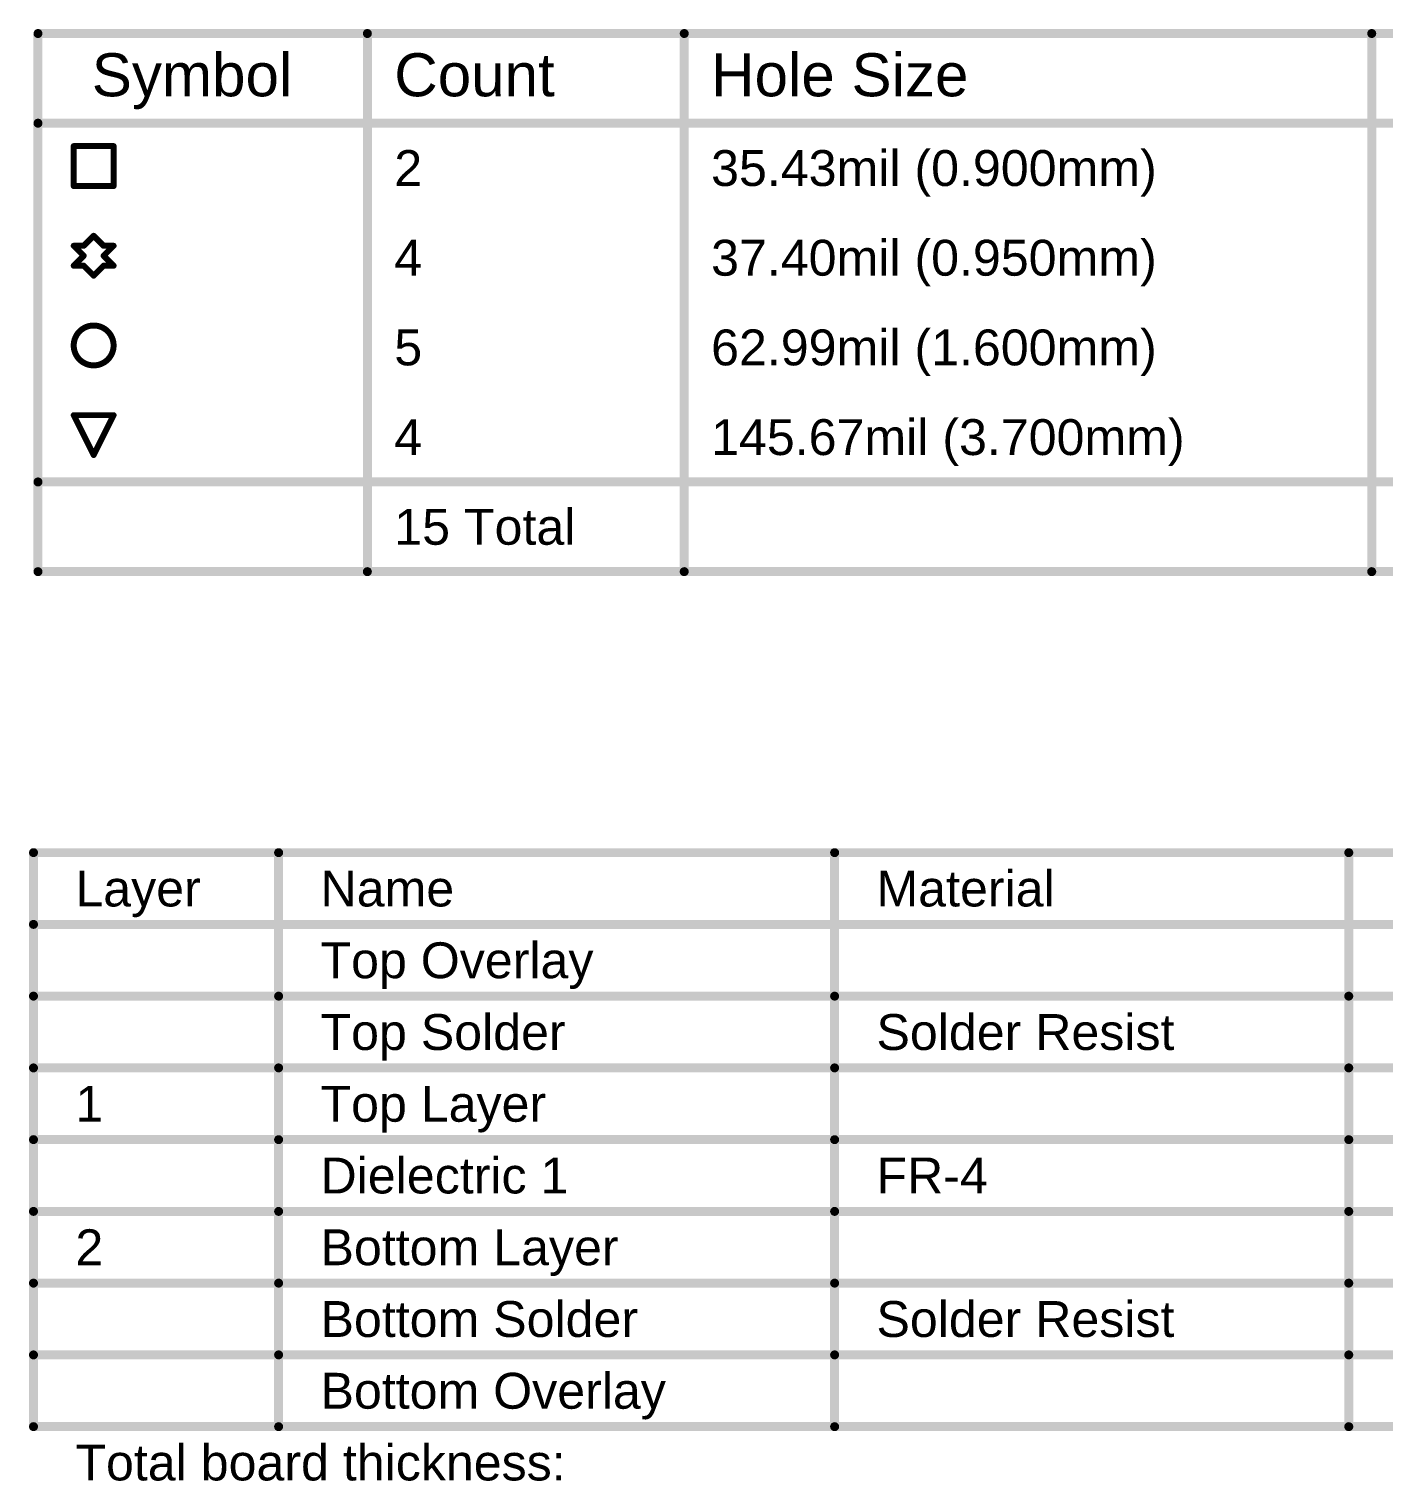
# Model space of a CAD drawing. Header units: inches. Extents: x -1 to 214, y -2 to 213.
# Drawn here: x 3.678 to 5.943, y -1.118 to 1.31 of the extents above; entities that cross this region are included whole.
import ezdxf

# ---------------------------------------------------------------- set-up
doc = ezdxf.new("R2010")
doc.units = ezdxf.units.IN
doc.header["$MEASUREMENT"] = 0
doc.layers.add('Drill Drawing', color=1, linetype='Continuous')
doc.layers.add('Fabrication', color=76, linetype='Continuous')
doc.styles.add('Arial', font='', dxfattribs={"height": 0.2})
doc.styles.get('Arial').set_extended_font_data('Arial')

msp = doc.modelspace()

# ---------------------------------------------------------------- linework, layer by layer
at = {"layer": 'Drill Drawing'}
for points in [[(3.6925, 1.3025, 0.015, 0.015, 0), (10.6926, 1.3025, 0.015, 0.015, 0)], [(3.6925, 0.4025, 0.015, 0.015, 0), (3.6925, 1.3025, 0.015, 0.015, 0)], [(4.2434, 0.4025, 0.015, 0.015, 0), (4.2434, 1.3025, 0.015, 0.015, 0)], [(4.7732, 0.4025, 0.015, 0.015, 0), (4.7732, 1.3025, 0.015, 0.015, 0)], [(5.9229, 0.4025, 0.015, 0.015, 0), (5.9229, 1.3025, 0.015, 0.015, 0)], [(3.6925, 1.1525, 0.015, 0.015, 0), (10.6926, 1.1525, 0.015, 0.015, 0)], [(3.7523, 1.1142, 0.01, 0.01, 0), (3.819, 1.1142, 0.01, 0.01, 0)], [(3.7523, 1.0475, 0.01, 0.01, 0), (3.7523, 1.1142, 0.01, 0.01, 0)], [(3.819, 1.0475, 0.01, 0.01, 0), (3.819, 1.1142, 0.01, 0.01, 0)], [(3.7523, 1.0475, 0.01, 0.01, 0), (3.819, 1.0475, 0.01, 0.01, 0)], [(3.7523, 0.9475, 0.01, 0.01, 0), (3.769, 0.9308, 0.01, 0.01, 0)], [(3.7523, 0.9475, 0.01, 0.01, 0), (3.769, 0.9475, 0.01, 0.01, 0)], [(3.769, 0.9475, 0.01, 0.01, 0), (3.7856, 0.9642, 0.01, 0.01, 0)], [(3.7856, 0.9642, 0.01, 0.01, 0), (3.8023, 0.9475, 0.01, 0.01, 0)], [(3.8023, 0.9475, 0.01, 0.01, 0), (3.819, 0.9475, 0.01, 0.01, 0)], [(3.8023, 0.9308, 0.01, 0.01, 0), (3.819, 0.9475, 0.01, 0.01, 0)], [(3.7523, 0.9142, 0.01, 0.01, 0), (3.769, 0.9308, 0.01, 0.01, 0)], [(3.8023, 0.9308, 0.01, 0.01, 0), (3.819, 0.9142, 0.01, 0.01, 0)], [(3.7523, 0.9142, 0.01, 0.01, 0), (3.769, 0.9142, 0.01, 0.01, 0)], [(3.769, 0.9142, 0.01, 0.01, 0), (3.7856, 0.8975, 0.01, 0.01, 0)], [(3.7856, 0.8975, 0.01, 0.01, 0), (3.8023, 0.9142, 0.01, 0.01, 0)], [(3.8023, 0.9142, 0.01, 0.01, 0), (3.819, 0.9142, 0.01, 0.01, 0)], [(3.7523, 0.6642, 0.01, 0.01, 0), (3.819, 0.6642, 0.01, 0.01, 0)], [(3.7523, 0.6642, 0.01, 0.01, 0), (3.7856, 0.5975, 0.01, 0.01, 0)], [(3.7856, 0.5975, 0.01, 0.01, 0), (3.819, 0.6642, 0.01, 0.01, 0)], [(3.6925, 0.5525, 0.015, 0.015, 0), (10.6926, 0.5525, 0.015, 0.015, 0)], [(3.6925, 0.4025, 0.015, 0.015, 0), (10.6926, 0.4025, 0.015, 0.015, 0)]]:
    msp.add_lwpolyline(points, format="xyseb", dxfattribs=at)
for points in [[(3.6888, 1.3025, 0.0075, 0.0075, 1), (3.6963, 1.3025, 0.0075, 0.0075, 1)], [(3.6888, 1.3025, 0.0075, 0.0075, 1), (3.6963, 1.3025, 0.0075, 0.0075, 1)], [(4.2396, 1.3025, 0.0075, 0.0075, 1), (4.2471, 1.3025, 0.0075, 0.0075, 1)], [(4.7695, 1.3025, 0.0075, 0.0075, 1), (4.777, 1.3025, 0.0075, 0.0075, 1)], [(5.9192, 1.3025, 0.0075, 0.0075, 1), (5.9267, 1.3025, 0.0075, 0.0075, 1)], [(3.6888, 1.1525, 0.0075, 0.0075, 1), (3.6963, 1.1525, 0.0075, 0.0075, 1)], [(3.7498, 1.1142, 0.005, 0.005, 1), (3.7548, 1.1142, 0.005, 0.005, 1)], [(3.7498, 1.1142, 0.005, 0.005, 1), (3.7548, 1.1142, 0.005, 0.005, 1)], [(3.8165, 1.1142, 0.005, 0.005, 1), (3.8215, 1.1142, 0.005, 0.005, 1)], [(3.8165, 1.1142, 0.005, 0.005, 1), (3.8215, 1.1142, 0.005, 0.005, 1)], [(3.7498, 1.0475, 0.005, 0.005, 1), (3.7548, 1.0475, 0.005, 0.005, 1)], [(3.7498, 1.0475, 0.005, 0.005, 1), (3.7548, 1.0475, 0.005, 0.005, 1)], [(3.8165, 1.0475, 0.005, 0.005, 1), (3.8215, 1.0475, 0.005, 0.005, 1)], [(3.8165, 1.0475, 0.005, 0.005, 1), (3.8215, 1.0475, 0.005, 0.005, 1)], [(3.7498, 0.9475, 0.005, 0.005, 1), (3.7548, 0.9475, 0.005, 0.005, 1)], [(3.7498, 0.9475, 0.005, 0.005, 1), (3.7548, 0.9475, 0.005, 0.005, 1)], [(3.7665, 0.9475, 0.005, 0.005, 1), (3.7715, 0.9475, 0.005, 0.005, 1)], [(3.7665, 0.9475, 0.005, 0.005, 1), (3.7715, 0.9475, 0.005, 0.005, 1)], [(3.7831, 0.9642, 0.005, 0.005, 1), (3.7881, 0.9642, 0.005, 0.005, 1)], [(3.7831, 0.9642, 0.005, 0.005, 1), (3.7881, 0.9642, 0.005, 0.005, 1)], [(3.7998, 0.9475, 0.005, 0.005, 1), (3.8048, 0.9475, 0.005, 0.005, 1)], [(3.7998, 0.9475, 0.005, 0.005, 1), (3.8048, 0.9475, 0.005, 0.005, 1)], [(3.8165, 0.9475, 0.005, 0.005, 1), (3.8215, 0.9475, 0.005, 0.005, 1)], [(3.8165, 0.9475, 0.005, 0.005, 1), (3.8215, 0.9475, 0.005, 0.005, 1)], [(3.7665, 0.9308, 0.005, 0.005, 1), (3.7715, 0.9308, 0.005, 0.005, 1)], [(3.7665, 0.9308, 0.005, 0.005, 1), (3.7715, 0.9308, 0.005, 0.005, 1)], [(3.7998, 0.9308, 0.005, 0.005, 1), (3.8048, 0.9308, 0.005, 0.005, 1)], [(3.7998, 0.9308, 0.005, 0.005, 1), (3.8048, 0.9308, 0.005, 0.005, 1)], [(3.7498, 0.9142, 0.005, 0.005, 1), (3.7548, 0.9142, 0.005, 0.005, 1)], [(3.7498, 0.9142, 0.005, 0.005, 1), (3.7548, 0.9142, 0.005, 0.005, 1)], [(3.7665, 0.9142, 0.005, 0.005, 1), (3.7715, 0.9142, 0.005, 0.005, 1)], [(3.7665, 0.9142, 0.005, 0.005, 1), (3.7715, 0.9142, 0.005, 0.005, 1)], [(3.7831, 0.8975, 0.005, 0.005, 1), (3.7881, 0.8975, 0.005, 0.005, 1)], [(3.7831, 0.8975, 0.005, 0.005, 1), (3.7881, 0.8975, 0.005, 0.005, 1)], [(3.7998, 0.9142, 0.005, 0.005, 1), (3.8048, 0.9142, 0.005, 0.005, 1)], [(3.7998, 0.9142, 0.005, 0.005, 1), (3.8048, 0.9142, 0.005, 0.005, 1)], [(3.8165, 0.9142, 0.005, 0.005, 1), (3.8215, 0.9142, 0.005, 0.005, 1)], [(3.8165, 0.9142, 0.005, 0.005, 1), (3.8215, 0.9142, 0.005, 0.005, 1)], [(3.819, 0.7808, 0.01, 0.01, 1), (3.7523, 0.7808, 0.01, 0.01, 1)], [(3.7498, 0.7808, 0.005, 0.005, 1), (3.7548, 0.7808, 0.005, 0.005, 1)], [(3.8165, 0.7808, 0.005, 0.005, 1), (3.8215, 0.7808, 0.005, 0.005, 1)], [(3.7498, 0.6642, 0.005, 0.005, 1), (3.7548, 0.6642, 0.005, 0.005, 1)], [(3.7498, 0.6642, 0.005, 0.005, 1), (3.7548, 0.6642, 0.005, 0.005, 1)], [(3.8165, 0.6642, 0.005, 0.005, 1), (3.8215, 0.6642, 0.005, 0.005, 1)], [(3.8165, 0.6642, 0.005, 0.005, 1), (3.8215, 0.6642, 0.005, 0.005, 1)], [(3.7831, 0.5975, 0.005, 0.005, 1), (3.7881, 0.5975, 0.005, 0.005, 1)], [(3.7831, 0.5975, 0.005, 0.005, 1), (3.7881, 0.5975, 0.005, 0.005, 1)], [(3.6888, 0.5525, 0.0075, 0.0075, 1), (3.6963, 0.5525, 0.0075, 0.0075, 1)], [(3.6888, 0.4025, 0.0075, 0.0075, 1), (3.6963, 0.4025, 0.0075, 0.0075, 1)], [(3.6888, 0.4025, 0.0075, 0.0075, 1), (3.6963, 0.4025, 0.0075, 0.0075, 1)], [(4.2396, 0.4025, 0.0075, 0.0075, 1), (4.2471, 0.4025, 0.0075, 0.0075, 1)], [(4.7695, 0.4025, 0.0075, 0.0075, 1), (4.777, 0.4025, 0.0075, 0.0075, 1)], [(5.9192, 0.4025, 0.0075, 0.0075, 1), (5.9267, 0.4025, 0.0075, 0.0075, 1)]]:
    msp.add_lwpolyline(points, format="xyseb", close=True, dxfattribs=at)
at = {"layer": 'Fabrication'}
for points in [[(3.6851, -1.0275, 0.015, 0.015, 0), (3.6851, -0.0675, 0.015, 0.015, 0)], [(3.6851, -0.0675, 0.015, 0.015, 0), (8.2239, -0.0675, 0.015, 0.015, 0)], [(4.095, -1.0275, 0.015, 0.015, 0), (4.095, -0.0675, 0.015, 0.015, 0)], [(5.0247, -1.0275, 0.015, 0.015, 0), (5.0247, -0.0675, 0.015, 0.015, 0)], [(5.8845, -1.0275, 0.015, 0.015, 0), (5.8845, -0.0675, 0.015, 0.015, 0)], [(3.6851, -0.1875, 0.015, 0.015, 0), (8.2239, -0.1875, 0.015, 0.015, 0)], [(3.6851, -0.3075, 0.015, 0.015, 0), (4.095, -0.3075, 0.015, 0.015, 0)], [(4.095, -0.3075, 0.015, 0.015, 0), (5.0247, -0.3075, 0.015, 0.015, 0)], [(5.0247, -0.3075, 0.015, 0.015, 0), (5.8845, -0.3075, 0.015, 0.015, 0)], [(5.8845, -0.3075, 0.015, 0.015, 0), (6.5343, -0.3075, 0.015, 0.015, 0)], [(3.6851, -0.4275, 0.015, 0.015, 0), (4.095, -0.4275, 0.015, 0.015, 0)], [(4.095, -0.4275, 0.015, 0.015, 0), (5.0247, -0.4275, 0.015, 0.015, 0)], [(5.0247, -0.4275, 0.015, 0.015, 0), (5.8845, -0.4275, 0.015, 0.015, 0)], [(5.8845, -0.4275, 0.015, 0.015, 0), (6.5343, -0.4275, 0.015, 0.015, 0)], [(3.6851, -0.5475, 0.015, 0.015, 0), (4.095, -0.5475, 0.015, 0.015, 0)], [(4.095, -0.5475, 0.015, 0.015, 0), (5.0247, -0.5475, 0.015, 0.015, 0)], [(5.0247, -0.5475, 0.015, 0.015, 0), (5.8845, -0.5475, 0.015, 0.015, 0)], [(5.8845, -0.5475, 0.015, 0.015, 0), (6.5343, -0.5475, 0.015, 0.015, 0)], [(3.6851, -0.6675, 0.015, 0.015, 0), (4.095, -0.6675, 0.015, 0.015, 0)], [(4.095, -0.6675, 0.015, 0.015, 0), (5.0247, -0.6675, 0.015, 0.015, 0)], [(5.0247, -0.6675, 0.015, 0.015, 0), (5.8845, -0.6675, 0.015, 0.015, 0)], [(5.8845, -0.6675, 0.015, 0.015, 0), (6.5343, -0.6675, 0.015, 0.015, 0)], [(3.6851, -0.7875, 0.015, 0.015, 0), (4.095, -0.7875, 0.015, 0.015, 0)], [(4.095, -0.7875, 0.015, 0.015, 0), (5.0247, -0.7875, 0.015, 0.015, 0)], [(5.0247, -0.7875, 0.015, 0.015, 0), (5.8845, -0.7875, 0.015, 0.015, 0)], [(5.8845, -0.7875, 0.015, 0.015, 0), (6.5343, -0.7875, 0.015, 0.015, 0)], [(3.6851, -0.9075, 0.015, 0.015, 0), (4.095, -0.9075, 0.015, 0.015, 0)], [(4.095, -0.9075, 0.015, 0.015, 0), (5.0247, -0.9075, 0.015, 0.015, 0)], [(5.0247, -0.9075, 0.015, 0.015, 0), (5.8845, -0.9075, 0.015, 0.015, 0)], [(5.8845, -0.9075, 0.015, 0.015, 0), (6.5343, -0.9075, 0.015, 0.015, 0)], [(3.6851, -1.0275, 0.015, 0.015, 0), (4.095, -1.0275, 0.015, 0.015, 0)], [(4.095, -1.0275, 0.015, 0.015, 0), (5.0247, -1.0275, 0.015, 0.015, 0)], [(5.0247, -1.0275, 0.015, 0.015, 0), (5.8845, -1.0275, 0.015, 0.015, 0)], [(5.8845, -1.0275, 0.015, 0.015, 0), (6.5343, -1.0275, 0.015, 0.015, 0)]]:
    msp.add_lwpolyline(points, format="xyseb", dxfattribs=at)
for points in [[(3.6813, -0.0675, 0.0075, 0.0075, 1), (3.6888, -0.0675, 0.0075, 0.0075, 1)], [(3.6813, -0.0675, 0.0075, 0.0075, 1), (3.6888, -0.0675, 0.0075, 0.0075, 1)], [(4.0912, -0.0675, 0.0075, 0.0075, 1), (4.0987, -0.0675, 0.0075, 0.0075, 1)], [(5.021, -0.0675, 0.0075, 0.0075, 1), (5.0285, -0.0675, 0.0075, 0.0075, 1)], [(5.8808, -0.0675, 0.0075, 0.0075, 1), (5.8883, -0.0675, 0.0075, 0.0075, 1)], [(3.6813, -0.1875, 0.0075, 0.0075, 1), (3.6888, -0.1875, 0.0075, 0.0075, 1)], [(3.6813, -0.3075, 0.0075, 0.0075, 1), (3.6888, -0.3075, 0.0075, 0.0075, 1)], [(4.0912, -0.3075, 0.0075, 0.0075, 1), (4.0987, -0.3075, 0.0075, 0.0075, 1)], [(4.0912, -0.3075, 0.0075, 0.0075, 1), (4.0987, -0.3075, 0.0075, 0.0075, 1)], [(5.021, -0.3075, 0.0075, 0.0075, 1), (5.0285, -0.3075, 0.0075, 0.0075, 1)], [(5.021, -0.3075, 0.0075, 0.0075, 1), (5.0285, -0.3075, 0.0075, 0.0075, 1)], [(5.8808, -0.3075, 0.0075, 0.0075, 1), (5.8883, -0.3075, 0.0075, 0.0075, 1)], [(5.8808, -0.3075, 0.0075, 0.0075, 1), (5.8883, -0.3075, 0.0075, 0.0075, 1)], [(3.6813, -0.4275, 0.0075, 0.0075, 1), (3.6888, -0.4275, 0.0075, 0.0075, 1)], [(4.0912, -0.4275, 0.0075, 0.0075, 1), (4.0987, -0.4275, 0.0075, 0.0075, 1)], [(4.0912, -0.4275, 0.0075, 0.0075, 1), (4.0987, -0.4275, 0.0075, 0.0075, 1)], [(5.021, -0.4275, 0.0075, 0.0075, 1), (5.0285, -0.4275, 0.0075, 0.0075, 1)], [(5.021, -0.4275, 0.0075, 0.0075, 1), (5.0285, -0.4275, 0.0075, 0.0075, 1)], [(5.8808, -0.4275, 0.0075, 0.0075, 1), (5.8883, -0.4275, 0.0075, 0.0075, 1)], [(5.8808, -0.4275, 0.0075, 0.0075, 1), (5.8883, -0.4275, 0.0075, 0.0075, 1)], [(3.6813, -0.5475, 0.0075, 0.0075, 1), (3.6888, -0.5475, 0.0075, 0.0075, 1)], [(4.0912, -0.5475, 0.0075, 0.0075, 1), (4.0987, -0.5475, 0.0075, 0.0075, 1)], [(4.0912, -0.5475, 0.0075, 0.0075, 1), (4.0987, -0.5475, 0.0075, 0.0075, 1)], [(5.021, -0.5475, 0.0075, 0.0075, 1), (5.0285, -0.5475, 0.0075, 0.0075, 1)], [(5.021, -0.5475, 0.0075, 0.0075, 1), (5.0285, -0.5475, 0.0075, 0.0075, 1)], [(5.8808, -0.5475, 0.0075, 0.0075, 1), (5.8883, -0.5475, 0.0075, 0.0075, 1)], [(5.8808, -0.5475, 0.0075, 0.0075, 1), (5.8883, -0.5475, 0.0075, 0.0075, 1)], [(3.6813, -0.6675, 0.0075, 0.0075, 1), (3.6888, -0.6675, 0.0075, 0.0075, 1)], [(4.0912, -0.6675, 0.0075, 0.0075, 1), (4.0987, -0.6675, 0.0075, 0.0075, 1)], [(4.0912, -0.6675, 0.0075, 0.0075, 1), (4.0987, -0.6675, 0.0075, 0.0075, 1)], [(5.021, -0.6675, 0.0075, 0.0075, 1), (5.0285, -0.6675, 0.0075, 0.0075, 1)], [(5.021, -0.6675, 0.0075, 0.0075, 1), (5.0285, -0.6675, 0.0075, 0.0075, 1)], [(5.8808, -0.6675, 0.0075, 0.0075, 1), (5.8883, -0.6675, 0.0075, 0.0075, 1)], [(5.8808, -0.6675, 0.0075, 0.0075, 1), (5.8883, -0.6675, 0.0075, 0.0075, 1)], [(3.6813, -0.7875, 0.0075, 0.0075, 1), (3.6888, -0.7875, 0.0075, 0.0075, 1)], [(4.0912, -0.7875, 0.0075, 0.0075, 1), (4.0987, -0.7875, 0.0075, 0.0075, 1)], [(4.0912, -0.7875, 0.0075, 0.0075, 1), (4.0987, -0.7875, 0.0075, 0.0075, 1)], [(5.021, -0.7875, 0.0075, 0.0075, 1), (5.0285, -0.7875, 0.0075, 0.0075, 1)], [(5.021, -0.7875, 0.0075, 0.0075, 1), (5.0285, -0.7875, 0.0075, 0.0075, 1)], [(5.8808, -0.7875, 0.0075, 0.0075, 1), (5.8883, -0.7875, 0.0075, 0.0075, 1)], [(5.8808, -0.7875, 0.0075, 0.0075, 1), (5.8883, -0.7875, 0.0075, 0.0075, 1)], [(3.6813, -0.9075, 0.0075, 0.0075, 1), (3.6888, -0.9075, 0.0075, 0.0075, 1)], [(4.0912, -0.9075, 0.0075, 0.0075, 1), (4.0987, -0.9075, 0.0075, 0.0075, 1)], [(4.0912, -0.9075, 0.0075, 0.0075, 1), (4.0987, -0.9075, 0.0075, 0.0075, 1)], [(5.021, -0.9075, 0.0075, 0.0075, 1), (5.0285, -0.9075, 0.0075, 0.0075, 1)], [(5.021, -0.9075, 0.0075, 0.0075, 1), (5.0285, -0.9075, 0.0075, 0.0075, 1)], [(5.8808, -0.9075, 0.0075, 0.0075, 1), (5.8883, -0.9075, 0.0075, 0.0075, 1)], [(5.8808, -0.9075, 0.0075, 0.0075, 1), (5.8883, -0.9075, 0.0075, 0.0075, 1)], [(3.6813, -1.0275, 0.0075, 0.0075, 1), (3.6888, -1.0275, 0.0075, 0.0075, 1)], [(3.6813, -1.0275, 0.0075, 0.0075, 1), (3.6888, -1.0275, 0.0075, 0.0075, 1)], [(4.0912, -1.0275, 0.0075, 0.0075, 1), (4.0987, -1.0275, 0.0075, 0.0075, 1)], [(4.0912, -1.0275, 0.0075, 0.0075, 1), (4.0987, -1.0275, 0.0075, 0.0075, 1)], [(4.0912, -1.0275, 0.0075, 0.0075, 1), (4.0987, -1.0275, 0.0075, 0.0075, 1)], [(5.021, -1.0275, 0.0075, 0.0075, 1), (5.0285, -1.0275, 0.0075, 0.0075, 1)], [(5.021, -1.0275, 0.0075, 0.0075, 1), (5.0285, -1.0275, 0.0075, 0.0075, 1)], [(5.021, -1.0275, 0.0075, 0.0075, 1), (5.0285, -1.0275, 0.0075, 0.0075, 1)], [(5.8808, -1.0275, 0.0075, 0.0075, 1), (5.8883, -1.0275, 0.0075, 0.0075, 1)], [(5.8808, -1.0275, 0.0075, 0.0075, 1), (5.8883, -1.0275, 0.0075, 0.0075, 1)], [(5.8808, -1.0275, 0.0075, 0.0075, 1), (5.8883, -1.0275, 0.0075, 0.0075, 1)]]:
    msp.add_lwpolyline(points, format="xyseb", close=True, dxfattribs=at)

# ---------------------------------------------------------------- texts
at = {"layer": 'Drill Drawing', "style": 'Arial'}
for s, height, p in [('Symbol', 0.072, (3.7825, 1.1975)), ('Count', 0.072, (4.2884, 1.1975)), ('Hole Size', 0.072, (4.8182, 1.1975)), ('2', 0.06, (4.2884, 1.0475)), ('35.43mil (0.900mm)', 0.06, (4.8182, 1.0475)), ('4', 0.06, (4.2884, 0.8975)), ('37.40mil (0.950mm)', 0.06, (4.8182, 0.8975)), ('5', 0.06, (4.2884, 0.7475)), ('62.99mil (1.600mm)', 0.06, (4.8182, 0.7475)), ('4', 0.06, (4.2884, 0.5975)), ('145.67mil (3.700mm)', 0.06, (4.8182, 0.5975)), ('15 Total', 0.06, (4.2884, 0.4475))]:
    msp.add_text(s, height=height, dxfattribs=at).set_placement(p)
at = {"layer": 'Fabrication', "style": 'Arial'}
for s, p in [('Material', (5.0947, -0.1575)), ('Layer', (3.7551, -0.1575)), ('Name', (4.165, -0.1575)), ('Top Overlay', (4.165, -0.2775)), ('Top Solder', (4.165, -0.3975)), ('Solder Resist', (5.0947, -0.3975)), ('1', (3.7551, -0.5175)), ('Top Layer', (4.165, -0.5175)), ('Dielectric 1', (4.165, -0.6375)), ('FR-4', (5.0947, -0.6375)), ('2', (3.7551, -0.7575)), ('Bottom Layer', (4.165, -0.7575)), ('Bottom Solder', (4.165, -0.8775)), ('Solder Resist', (5.0947, -0.8775)), ('Bottom Overlay', (4.165, -0.9975)), ('Total board thickness:', (3.7551, -1.1175))]:
    msp.add_text(s, height=0.06, dxfattribs=at).set_placement(p)

doc.saveas('drawing.dxf')
